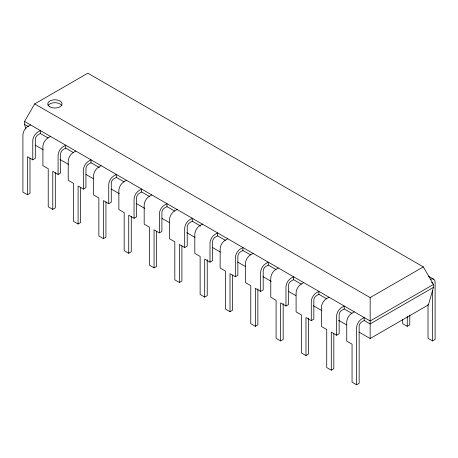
<?xml version="1.0" encoding="UTF-8"?>
<svg xmlns="http://www.w3.org/2000/svg" width="458" height="458" viewBox="0 0 458 458"><rect width="100%" height="100%" fill="white"/><g stroke="black" fill="none" stroke-linecap="round" stroke-linejoin="round"><path stroke-width="0.69" d="M25.911 129.093L24.543 124.37L24.543 121.45L34.676 103.903L87.844 73.206L423.324 266.899L433.457 284.441L433.457 287.361L428.39 304.902L370.156 338.525L359.009 332.09M30.497 124.885L27.967 126.345A7.162 4.133 -60 0 0 22.9 135.116L22.9 192.125L27.457 194.759L29.988 193.299L29.988 158.102M48.113 137.978L40.373 133.507L37.837 134.967A3.578 2.067 -60 0 0 35.306 139.352L35.306 158.359L32.776 159.819L27.457 156.751L27.457 194.759M50.5 136.432L47.964 137.892A7.162 4.133 -60 0 0 42.903 146.663L42.903 165.67L48.222 168.739L48.222 206.747L52.779 209.375L55.309 207.915L55.309 172.723M73.435 152.594L65.689 148.123L63.158 149.589A3.578 2.067 -60 0 0 60.628 153.974L60.628 172.975L58.092 174.441L52.779 171.366L52.779 209.375M75.816 151.048L73.286 152.508A7.162 4.133 -60 0 0 68.219 161.279L68.219 180.286L73.538 183.355L73.538 221.363L78.095 223.996L80.631 222.531L80.631 187.339M99.352 167.559L91.01 162.745L88.48 164.204A3.578 2.067 -60 0 0 85.944 168.59L85.944 187.597L83.413 189.057L78.095 185.988L78.095 223.996M101.138 165.664L98.607 167.13A7.162 4.133 -60 0 0 93.541 175.901L93.541 194.902L98.859 197.971L98.859 235.979L103.416 238.612L105.947 237.152L105.947 201.961M124.072 181.832L116.326 177.361L113.796 178.826A3.578 2.067 -60 0 0 111.265 183.211L111.265 202.213L108.735 203.673L103.416 200.604L103.416 238.612M126.454 180.286L123.923 181.746A7.162 4.133 -60 0 0 118.862 190.517L118.862 209.524L124.175 212.592L124.175 250.6L128.732 253.228L131.269 251.768L131.269 216.577M149.394 196.453L141.648 191.982L139.118 193.442A3.578 2.067 -60 0 0 136.581 197.827L136.581 216.829L134.051 218.294L128.732 215.22L128.732 253.228M151.775 194.902L149.245 196.368A7.162 4.133 -60 0 0 144.178 205.138L144.178 224.139L149.497 227.208L149.497 265.216L154.054 267.85L156.584 266.384L156.584 231.193M174.71 211.069L166.97 206.598L164.433 208.058A3.578 2.067 -60 0 0 161.903 212.443L161.903 231.45L159.373 232.91L154.054 229.842L154.054 267.85M177.097 209.524L174.561 210.983A7.162 4.133 -60 0 0 169.5 219.754L169.5 238.755L174.819 241.83L174.819 279.832L179.376 282.466L181.906 281.006L181.906 245.814M200.627 226.029L192.286 221.214L189.755 222.68A3.578 2.067 -60 0 0 187.225 227.065L187.225 246.066L184.689 247.526L179.376 244.458L179.376 282.466M202.413 224.139L199.883 225.599A7.162 4.133 -60 0 0 194.816 234.37L194.816 253.377L200.135 256.446L200.135 294.454L204.692 297.082L207.228 295.622L207.228 259.726M225.353 240.307L217.607 235.836L215.077 237.296A3.578 2.067 -60 0 0 212.541 241.681L212.541 260.682L210.01 262.148L204.692 259.079L204.692 297.082M227.735 238.755L225.204 240.221A7.162 4.133 -60 0 0 220.138 248.992L220.138 267.993L225.456 271.062L225.456 309.07L230.013 311.703L232.544 310.238L232.544 275.046M250.669 254.923L242.923 250.452L240.393 251.911A3.578 2.067 -60 0 0 237.862 256.297L237.862 275.304L235.332 276.764L230.013 273.695L230.013 311.703M253.051 253.377L250.52 254.837A7.162 4.133 -60 0 0 245.459 263.608L245.459 282.609L250.772 285.683L250.772 323.692L255.335 326.319L257.865 324.859L257.865 288.964M275.991 269.539L268.245 265.067L265.714 266.533A3.578 2.067 -60 0 0 263.184 270.918L263.184 289.92L260.648 291.385L255.335 288.311L255.335 326.319M278.372 267.993L275.842 269.453A7.162 4.133 -60 0 0 270.775 278.224L270.775 297.231L276.094 300.299L276.094 338.307L280.651 340.941L283.181 339.475L283.181 303.58M301.307 284.16L293.567 279.689L291.03 281.149A3.578 2.067 -60 0 0 288.5 285.534L288.5 304.541L285.969 306.001L280.651 302.933L280.651 340.941M303.694 282.609L301.158 284.075A7.162 4.133 -60 0 0 296.097 292.845L296.097 311.846L301.416 314.915L301.416 352.923L305.973 355.557L308.503 354.097L308.503 318.201M326.628 298.776L318.882 294.305L316.352 295.765A3.578 2.067 -60 0 0 313.822 300.15L313.822 319.157L311.285 320.617L305.973 317.549L305.973 355.557M329.01 297.231L326.48 298.69A7.162 4.133 -60 0 0 321.419 307.461L321.419 326.468L326.731 329.537L326.731 367.545L331.289 370.173L333.825 368.713L333.825 333.521M351.95 313.398L344.204 308.921L341.674 310.387A3.578 2.067 -60 0 0 339.138 314.772L339.138 333.773L336.607 335.239L331.289 332.165L331.289 370.173M34.676 103.903L370.156 297.597L423.324 266.899M354.332 311.846L351.801 313.306A7.162 4.133 -60 0 0 346.735 322.083L346.735 341.084L352.053 344.153L352.053 382.161L356.61 384.794L359.141 383.329L359.141 326.319A3.578 2.067 -60 0 1 361.671 321.934L364.207 320.474L370.156 323.909L433.457 287.361M433.457 284.441L370.156 320.984L24.543 121.45M402.691 319.466L402.691 323.692L407.248 326.319L409.778 324.859L409.778 315.007M428.012 304.524L428.012 338.307L432.57 340.941L435.1 339.475L435.1 282.466A7.162 4.133 -60 0 0 430.697 279.208M428.682 276.334L433.617 279.185M24.543 124.37L28.711 126.774M35.18 145.129L43.229 149.777M59.946 159.43L68.62 164.433M85.955 174.441L93.386 178.734M111.34 189.102L119.389 193.745M136.106 203.398L144.774 208.401M162.115 218.414L169.546 222.703M186.881 232.71L194.931 237.359M212.266 247.372L220.315 252.014M237.65 262.028L245.7 266.671M263.041 276.684L271.09 281.327M288.425 291.34L295.857 295.628M313.192 305.635L321.86 310.644M338.577 320.297L346.626 324.94M432.57 290.343L432.57 340.941M407.248 316.467L407.248 326.319M370.156 297.597L370.156 338.525M364.207 320.474L364.207 317.549L361.671 319.008A7.162 4.133 -60 0 0 356.61 327.779L356.61 384.794M344.204 308.921L344.204 306.001L341.674 307.461A7.162 4.133 -60 0 0 336.607 316.232L336.607 335.239M318.882 294.305L318.882 291.38L316.352 292.845A7.162 4.133 -60 0 0 311.285 301.616L311.285 320.617M293.567 279.689L293.567 276.764L291.03 278.224A7.162 4.133 -60 0 0 285.969 286.994L285.969 306.001M268.245 265.067L268.245 262.148L265.714 263.608A7.162 4.133 -60 0 0 260.648 272.378L260.648 291.385M242.923 250.452L242.923 247.526L240.393 248.992A7.162 4.133 -60 0 0 235.332 257.762L235.332 276.764M217.607 235.836L217.607 232.91L215.077 234.37A7.162 4.133 -60 0 0 210.01 243.141L210.01 262.148M192.286 221.214L192.286 218.294L189.755 219.754A7.162 4.133 -60 0 0 184.689 228.525L184.689 247.526M166.97 206.598L166.97 203.673L164.433 205.138A7.162 4.133 -60 0 0 159.373 213.909L159.373 232.91M141.648 191.982L141.648 189.057L139.118 190.517A7.162 4.133 -60 0 0 134.051 199.287L134.051 218.294M116.326 177.361L116.326 174.435L113.796 175.901A7.162 4.133 -60 0 0 108.735 184.671L108.735 203.673M91.01 162.745L91.01 159.819L88.48 161.279A7.162 4.133 -60 0 0 83.413 170.055L83.413 189.057M65.689 148.123L65.689 145.203L63.158 146.663A7.162 4.133 -60 0 0 58.092 155.434L58.092 174.441M40.373 133.507L40.373 130.582L37.837 132.047A7.162 4.133 -60 0 0 32.776 140.818L32.776 159.819M48.01 105.758A7.162 4.133 0 0 1 54.931 102.695A7.162 4.133 0 0 1 61.847 105.758M432.043 282.449A3.578 2.067 -60 0 1 432.484 283.221M431.579 282.18A3.578 2.067 -60 0 1 431.825 282.288M49.865 106.829A7.162 4.133 0 0 0 61.847 104.974A7.162 4.133 0 0 0 53.076 99.913A7.162 4.133 0 0 0 49.865 106.829"/></g></svg>
